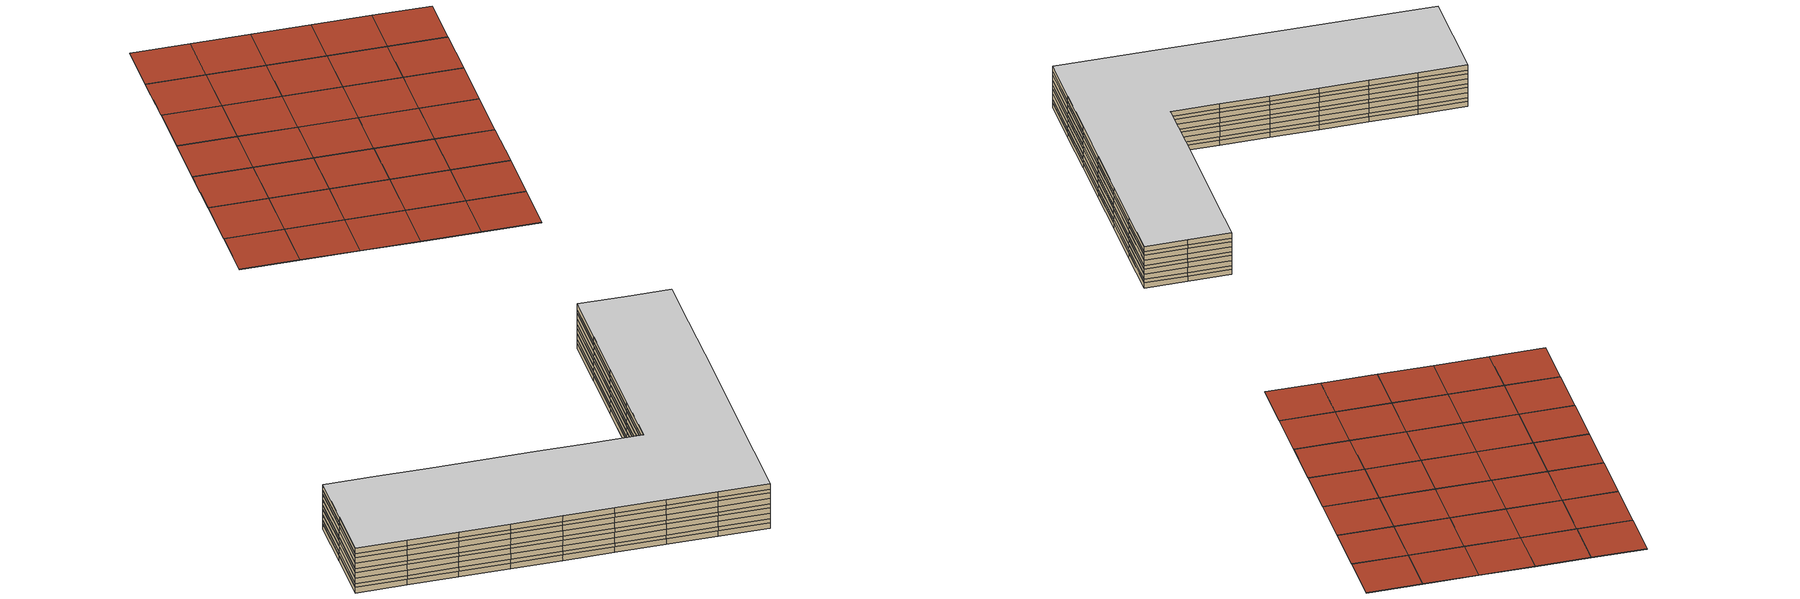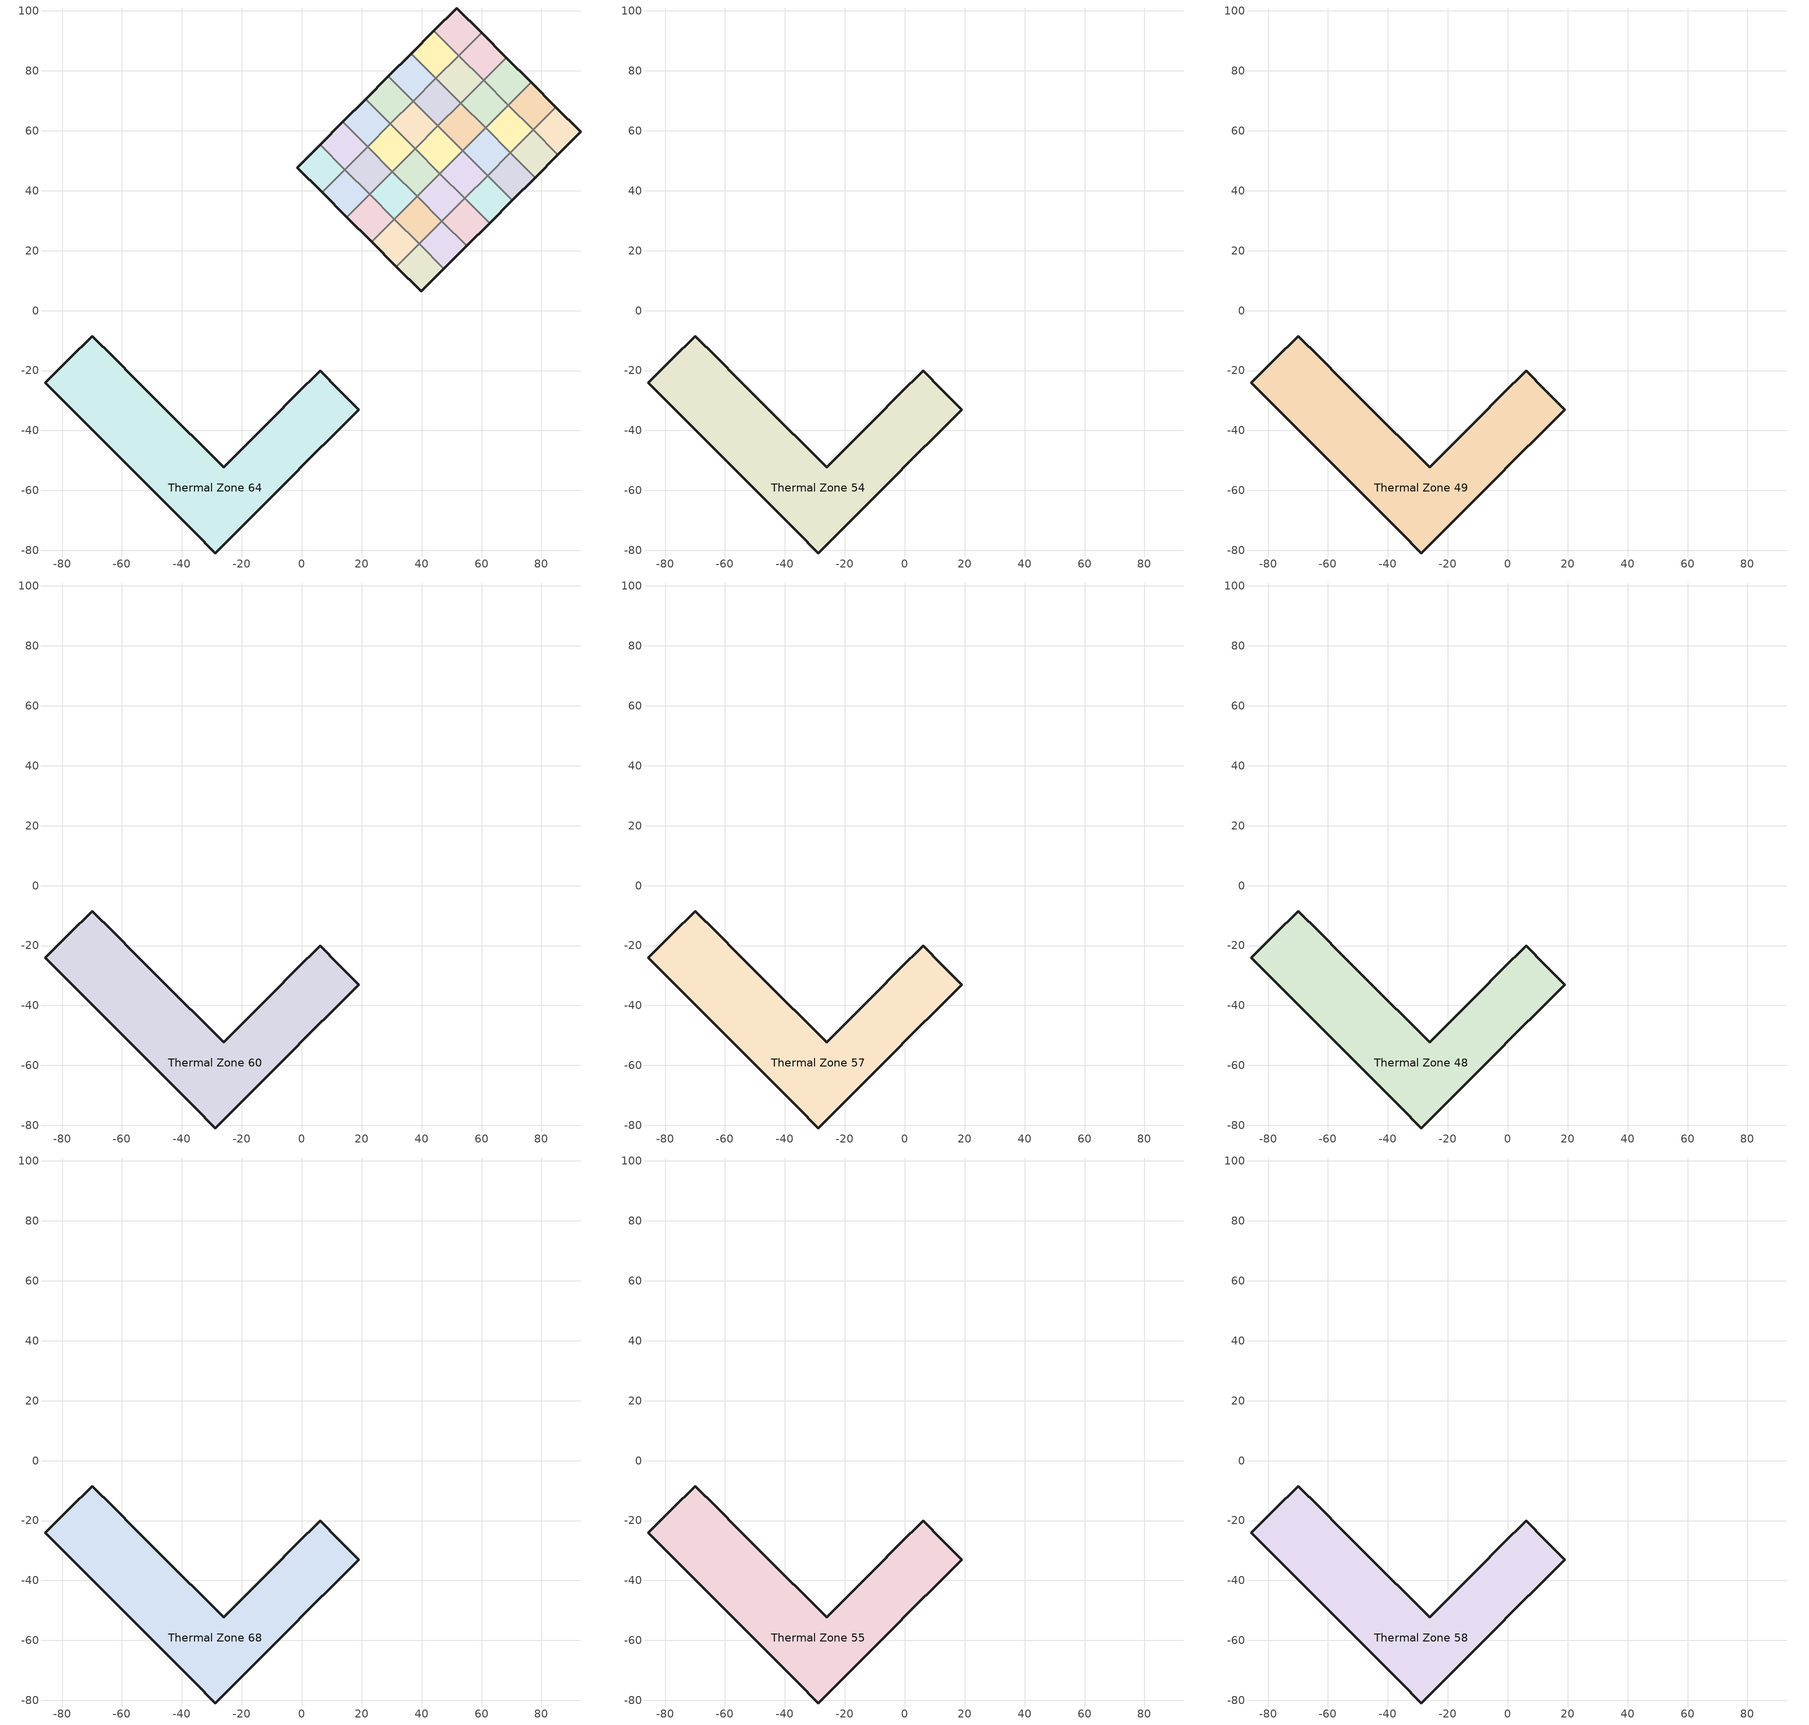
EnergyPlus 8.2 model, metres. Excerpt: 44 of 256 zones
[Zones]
Thermal Zone 10
 floor ground (ASHRAE 90.1-2004 ExtWall Mass ClimateZone 6): 60.67,76.84 68.94,68.57 61.34,60.96 53.06,69.24 z9.89
 wall to Thermal Zone 30 (ASHRAE 90.1-2004 ExtWall Mass ClimateZone 6 Reversed): 68.94,68.57 60.67,76.84 z9.89:9.99
 wall to Thermal Zone 34 (ASHRAE 90.1-2004 ExtWall Mass ClimateZone 6): 61.34,60.96 68.94,68.57 z9.89:9.99
 wall to Thermal Zone 27 (ASHRAE 90.1-2004 ExtWall Mass ClimateZone 6): 53.06,69.24 61.34,60.96 z9.89:9.99
 wall to Thermal Zone 36 (ASHRAE 90.1-2004 ExtWall Mass ClimateZone 6 Reversed): 60.67,76.84 53.06,69.24 z9.89:9.99
 roof outside (ASHRAE 90.1-2004 ExtWall Mass ClimateZone 6): 53.06,69.24 61.34,60.96 68.94,68.57 60.67,76.84 z9.99
Thermal Zone 11
 floor ground (ASHRAE 90.1-2004 ExtWall Mass ClimateZone 6): 21.3,70.57 29.58,62.3 21.97,54.69 13.7,62.97 z9.89
 wall outside (ASHRAE 90.1-2004 ExtWall Mass ClimateZone 6): 21.3,70.57 13.7,62.97 z9.89:9.99
 wall to Thermal Zone 20 (ASHRAE 90.1-2004 ExtWall Mass ClimateZone 6 Reversed): 29.58,62.3 21.3,70.57 z9.89:9.99
 wall to Thermal Zone 24 (ASHRAE 90.1-2004 ExtWall Mass ClimateZone 6): 21.97,54.69 29.58,62.3 z9.89:9.99
 wall to Thermal Zone 13 (ASHRAE 90.1-2004 ExtWall Mass ClimateZone 6): 13.7,62.97 21.97,54.69 z9.89:9.99
 roof outside (ASHRAE 90.1-2004 ExtWall Mass ClimateZone 6): 13.7,62.97 21.97,54.69 29.58,62.3 21.3,70.57 z9.99
Thermal Zone 12
 floor ground (ASHRAE 90.1-2004 ExtWall Mass ClimateZone 6): 51.72,101 60,92.72 52.39,85.12 44.12,93.39 z9.89
 wall outside (ASHRAE 90.1-2004 ExtWall Mass ClimateZone 6): 60,92.72 51.72,101 44.12,93.39 z9.89:9.99
 wall to Thermal Zone 32 (ASHRAE 90.1-2004 ExtWall Mass ClimateZone 6): 52.39,85.12 60,92.72 z9.89:9.99
 wall to Thermal Zone 14 (ASHRAE 90.1-2004 ExtWall Mass ClimateZone 6): 44.12,93.39 52.39,85.12 z9.89:9.99
 roof outside (ASHRAE 90.1-2004 ExtWall Mass ClimateZone 6): 44.12,93.39 52.39,85.12 60,92.72 51.72,101 z9.99
Thermal Zone 13
 floor ground (ASHRAE 90.1-2004 ExtWall Mass ClimateZone 6): 13.7,62.97 21.97,54.69 14.37,47.09 6.09,55.36 z9.89
 wall outside (ASHRAE 90.1-2004 ExtWall Mass ClimateZone 6): 13.7,62.97 6.09,55.36 z9.89:9.99
 wall to Thermal Zone 28 (ASHRAE 90.1-2004 ExtWall Mass ClimateZone 6): 14.37,47.09 21.97,54.69 z9.89:9.99
 wall to Thermal Zone 35 (ASHRAE 90.1-2004 ExtWall Mass ClimateZone 6): 6.09,55.36 14.37,47.09 z9.89:9.99
 roof outside (ASHRAE 90.1-2004 ExtWall Mass ClimateZone 6): 6.09,55.36 14.37,47.09 21.97,54.69 13.7,62.97 z9.99
Thermal Zone 14
 floor ground (ASHRAE 90.1-2004 ExtWall Mass ClimateZone 6): 44.12,93.39 52.39,85.12 44.79,77.51 36.51,85.79 z9.89
 wall outside (ASHRAE 90.1-2004 ExtWall Mass ClimateZone 6): 44.12,93.39 36.51,85.79 z9.89:9.99
 wall to Thermal Zone 36 (ASHRAE 90.1-2004 ExtWall Mass ClimateZone 6): 44.79,77.51 52.39,85.12 z9.89:9.99
 wall to Thermal Zone 21 (ASHRAE 90.1-2004 ExtWall Mass ClimateZone 6): 36.51,85.79 44.79,77.51 z9.89:9.99
 roof outside (ASHRAE 90.1-2004 ExtWall Mass ClimateZone 6): 36.51,85.79 44.79,77.51 52.39,85.12 44.12,93.39 z9.99
Thermal Zone 15
 floor ground (ASHRAE 90.1-2004 ExtWall Mass ClimateZone 6): 30.25,46.42 38.52,38.15 30.92,30.54 22.64,38.81 z9.89
 wall to Thermal Zone 40 (ASHRAE 90.1-2004 ExtWall Mass ClimateZone 6 Reversed): 38.52,38.15 30.25,46.42 z9.89:9.99
 wall to Thermal Zone 37 (ASHRAE 90.1-2004 ExtWall Mass ClimateZone 6): 30.92,30.54 38.52,38.15 z9.89:9.99
 wall to Thermal Zone 22 (ASHRAE 90.1-2004 ExtWall Mass ClimateZone 6): 22.64,38.81 30.92,30.54 z9.89:9.99
 wall to Thermal Zone 28 (ASHRAE 90.1-2004 ExtWall Mass ClimateZone 6 Reversed): 30.25,46.42 22.64,38.81 z9.89:9.99
 roof outside (ASHRAE 90.1-2004 ExtWall Mass ClimateZone 6): 22.64,38.81 30.92,30.54 38.52,38.15 30.25,46.42 z9.99
Thermal Zone 16
 floor ground (ASHRAE 90.1-2004 ExtWall Mass ClimateZone 6): 77.22,60.29 85.49,52.02 77.89,44.41 69.61,52.69 z9.89
 wall outside (ASHRAE 90.1-2004 ExtWall Mass ClimateZone 6): 77.89,44.41 85.49,52.02 z9.89:9.99
 wall to Thermal Zone 29 (ASHRAE 90.1-2004 ExtWall Mass ClimateZone 6 Reversed): 85.49,52.02 77.22,60.29 z9.89:9.99
 wall to Thermal Zone 18 (ASHRAE 90.1-2004 ExtWall Mass ClimateZone 6): 69.61,52.69 77.89,44.41 z9.89:9.99
 wall to Thermal Zone 34 (ASHRAE 90.1-2004 ExtWall Mass ClimateZone 6 Reversed): 77.22,60.29 69.61,52.69 z9.89:9.99
 roof outside (ASHRAE 90.1-2004 ExtWall Mass ClimateZone 6): 69.61,52.69 77.89,44.41 85.49,52.02 77.22,60.29 z9.99
Thermal Zone 17
 floor ground (ASHRAE 90.1-2004 ExtWall Mass ClimateZone 6): 76.55,76.17 84.82,67.9 77.22,60.29 68.94,68.57 z9.89
 wall outside (ASHRAE 90.1-2004 ExtWall Mass ClimateZone 6): 84.82,67.9 76.55,76.17 z9.89:9.99
 wall to Thermal Zone 29 (ASHRAE 90.1-2004 ExtWall Mass ClimateZone 6): 77.22,60.29 84.82,67.9 z9.89:9.99
 wall to Thermal Zone 34 (ASHRAE 90.1-2004 ExtWall Mass ClimateZone 6): 68.94,68.57 77.22,60.29 z9.89:9.99
 wall to Thermal Zone 30 (ASHRAE 90.1-2004 ExtWall Mass ClimateZone 6 Reversed): 76.55,76.17 68.94,68.57 z9.89:9.99
 roof outside (ASHRAE 90.1-2004 ExtWall Mass ClimateZone 6): 68.94,68.57 77.22,60.29 84.82,67.9 76.55,76.17 z9.99
Thermal Zone 18
 floor ground (ASHRAE 90.1-2004 ExtWall Mass ClimateZone 6): 69.61,52.69 77.89,44.41 70.28,36.81 62.01,45.08 z9.89
 wall outside (ASHRAE 90.1-2004 ExtWall Mass ClimateZone 6): 70.28,36.81 77.89,44.41 z9.89:9.99
 wall to Thermal Zone 25 (ASHRAE 90.1-2004 ExtWall Mass ClimateZone 6): 62.01,45.08 70.28,36.81 z9.89:9.99
 wall to Thermal Zone 31 (ASHRAE 90.1-2004 ExtWall Mass ClimateZone 6 Reversed): 69.61,52.69 62.01,45.08 z9.89:9.99
 roof outside (ASHRAE 90.1-2004 ExtWall Mass ClimateZone 6): 62.01,45.08 70.28,36.81 77.89,44.41 69.61,52.69 z9.99
Thermal Zone 19
 floor ground (ASHRAE 90.1-2004 ExtWall Mass ClimateZone 6): 30.92,30.54 39.19,22.27 31.59,14.66 23.31,22.93 z9.89
 wall outside (ASHRAE 90.1-2004 ExtWall Mass ClimateZone 6): 23.31,22.93 31.59,14.66 z9.89:9.99
 wall to Thermal Zone 37 (ASHRAE 90.1-2004 ExtWall Mass ClimateZone 6 Reversed): 39.19,22.27 30.92,30.54 z9.89:9.99
 wall to Thermal Zone 26 (ASHRAE 90.1-2004 ExtWall Mass ClimateZone 6): 31.59,14.66 39.19,22.27 z9.89:9.99
 wall to Thermal Zone 22 (ASHRAE 90.1-2004 ExtWall Mass ClimateZone 6 Reversed): 30.92,30.54 23.31,22.93 z9.89:9.99
 roof outside (ASHRAE 90.1-2004 ExtWall Mass ClimateZone 6): 23.31,22.93 31.59,14.66 39.19,22.27 30.92,30.54 z9.99
Thermal Zone 20
 floor ground (ASHRAE 90.1-2004 ExtWall Mass ClimateZone 6): 28.91,78.18 37.18,69.91 29.58,62.3 21.3,70.57 z9.89
 wall outside (ASHRAE 90.1-2004 ExtWall Mass ClimateZone 6): 28.91,78.18 21.3,70.57 z9.89:9.99
 wall to Thermal Zone 21 (ASHRAE 90.1-2004 ExtWall Mass ClimateZone 6 Reversed): 37.18,69.91 28.91,78.18 z9.89:9.99
 wall to Thermal Zone 39 (ASHRAE 90.1-2004 ExtWall Mass ClimateZone 6): 29.58,62.3 37.18,69.91 z9.89:9.99
 roof outside (ASHRAE 90.1-2004 ExtWall Mass ClimateZone 6): 21.3,70.57 29.58,62.3 37.18,69.91 28.91,78.18 z9.99
Thermal Zone 21
 floor ground (ASHRAE 90.1-2004 ExtWall Mass ClimateZone 6): 36.51,85.79 44.79,77.51 37.18,69.91 28.91,78.18 z9.89
 wall outside (ASHRAE 90.1-2004 ExtWall Mass ClimateZone 6): 36.51,85.79 28.91,78.18 z9.89:9.99
 wall to Thermal Zone 38 (ASHRAE 90.1-2004 ExtWall Mass ClimateZone 6): 37.18,69.91 44.79,77.51 z9.89:9.99
 roof outside (ASHRAE 90.1-2004 ExtWall Mass ClimateZone 6): 28.91,78.18 37.18,69.91 44.79,77.51 36.51,85.79 z9.99
Thermal Zone 22
 floor ground (ASHRAE 90.1-2004 ExtWall Mass ClimateZone 6): 22.64,38.81 30.92,30.54 23.31,22.93 15.04,31.21 z9.89
 wall outside (ASHRAE 90.1-2004 ExtWall Mass ClimateZone 6): 15.04,31.21 23.31,22.93 z9.89:9.99
 wall to Thermal Zone 41 (ASHRAE 90.1-2004 ExtWall Mass ClimateZone 6 Reversed): 22.64,38.81 15.04,31.21 z9.89:9.99
 roof outside (ASHRAE 90.1-2004 ExtWall Mass ClimateZone 6): 15.04,31.21 23.31,22.93 30.92,30.54 22.64,38.81 z9.99
Thermal Zone 23
 floor ground (ASHRAE 90.1-2004 ExtWall Mass ClimateZone 6): 53.73,53.36 62.01,45.08 54.4,37.48 46.13,45.75 z9.89
 wall to Thermal Zone 31 (ASHRAE 90.1-2004 ExtWall Mass ClimateZone 6 Reversed): 62.01,45.08 53.73,53.36 z9.89:9.99
 wall to Thermal Zone 25 (ASHRAE 90.1-2004 ExtWall Mass ClimateZone 6): 54.4,37.48 62.01,45.08 z9.89:9.99
 wall to Thermal Zone 33 (ASHRAE 90.1-2004 ExtWall Mass ClimateZone 6): 46.13,45.75 54.4,37.48 z9.89:9.99
 wall to Thermal Zone 44 (ASHRAE 90.1-2004 ExtWall Mass ClimateZone 6 Reversed): 53.73,53.36 46.13,45.75 z9.89:9.99
 roof outside (ASHRAE 90.1-2004 ExtWall Mass ClimateZone 6): 46.13,45.75 54.4,37.48 62.01,45.08 53.73,53.36 z9.99
Thermal Zone 24
 floor ground (ASHRAE 90.1-2004 ExtWall Mass ClimateZone 6): 29.58,62.3 37.85,54.03 30.25,46.42 21.97,54.69 z9.89
 wall to Thermal Zone 39 (ASHRAE 90.1-2004 ExtWall Mass ClimateZone 6 Reversed): 37.85,54.03 29.58,62.3 z9.89:9.99
 wall to Thermal Zone 40 (ASHRAE 90.1-2004 ExtWall Mass ClimateZone 6): 30.25,46.42 37.85,54.03 z9.89:9.99
 wall to Thermal Zone 28 (ASHRAE 90.1-2004 ExtWall Mass ClimateZone 6): 21.97,54.69 30.25,46.42 z9.89:9.99
 roof outside (ASHRAE 90.1-2004 ExtWall Mass ClimateZone 6): 21.97,54.69 30.25,46.42 37.85,54.03 29.58,62.3 z9.99
Thermal Zone 25
 floor ground (ASHRAE 90.1-2004 ExtWall Mass ClimateZone 6): 62.01,45.08 70.28,36.81 62.68,29.2 54.4,37.48 z9.89
 wall outside (ASHRAE 90.1-2004 ExtWall Mass ClimateZone 6): 62.68,29.2 70.28,36.81 z9.89:9.99
 wall to Thermal Zone 42 (ASHRAE 90.1-2004 ExtWall Mass ClimateZone 6): 54.4,37.48 62.68,29.2 z9.89:9.99
 roof outside (ASHRAE 90.1-2004 ExtWall Mass ClimateZone 6): 54.4,37.48 62.68,29.2 70.28,36.81 62.01,45.08 z9.99
Thermal Zone 26
 floor ground (ASHRAE 90.1-2004 ExtWall Mass ClimateZone 6): 39.19,22.27 47.47,13.99 39.86,6.39 31.59,14.66 z9.89
 wall outside (ASHRAE 90.1-2004 ExtWall Mass ClimateZone 6): 31.59,14.66 39.86,6.39 47.47,13.99 z9.89:9.99
 wall to Thermal Zone 43 (ASHRAE 90.1-2004 ExtWall Mass ClimateZone 6 Reversed): 47.47,13.99 39.19,22.27 z9.89:9.99
 roof outside (ASHRAE 90.1-2004 ExtWall Mass ClimateZone 6): 31.59,14.66 39.86,6.39 47.47,13.99 39.19,22.27 z9.99
Thermal Zone 27
 floor ground (ASHRAE 90.1-2004 ExtWall Mass ClimateZone 6): 53.06,69.24 61.34,60.96 53.73,53.36 45.46,61.63 z9.89
 wall to Thermal Zone 31 (ASHRAE 90.1-2004 ExtWall Mass ClimateZone 6): 53.73,53.36 61.34,60.96 z9.89:9.99
 wall to Thermal Zone 44 (ASHRAE 90.1-2004 ExtWall Mass ClimateZone 6): 45.46,61.63 53.73,53.36 z9.89:9.99
 wall to Thermal Zone 38 (ASHRAE 90.1-2004 ExtWall Mass ClimateZone 6 Reversed): 53.06,69.24 45.46,61.63 z9.89:9.99
 roof outside (ASHRAE 90.1-2004 ExtWall Mass ClimateZone 6): 45.46,61.63 53.73,53.36 61.34,60.96 53.06,69.24 z9.99
Thermal Zone 28
 floor ground (ASHRAE 90.1-2004 ExtWall Mass ClimateZone 6): 21.97,54.69 30.25,46.42 22.64,38.81 14.37,47.09 z9.89
 wall to Thermal Zone 41 (ASHRAE 90.1-2004 ExtWall Mass ClimateZone 6): 14.37,47.09 22.64,38.81 z9.89:9.99
 roof outside (ASHRAE 90.1-2004 ExtWall Mass ClimateZone 6): 14.37,47.09 22.64,38.81 30.25,46.42 21.97,54.69 z9.99
Thermal Zone 29
 floor ground (ASHRAE 90.1-2004 ExtWall Mass ClimateZone 6): 84.82,67.9 93.1,59.62 85.49,52.02 77.22,60.29 z9.89
 wall outside (ASHRAE 90.1-2004 ExtWall Mass ClimateZone 6): 85.49,52.02 93.1,59.62 84.82,67.9 z9.89:9.99
 roof outside (ASHRAE 90.1-2004 ExtWall Mass ClimateZone 6): 77.22,60.29 85.49,52.02 93.1,59.62 84.82,67.9 z9.99
Thermal Zone 30
 floor ground (ASHRAE 90.1-2004 ExtWall Mass ClimateZone 6): 68.27,84.45 76.55,76.17 68.94,68.57 60.67,76.84 z9.89
 wall outside (ASHRAE 90.1-2004 ExtWall Mass ClimateZone 6): 76.55,76.17 68.27,84.45 z9.89:9.99
 wall to Thermal Zone 32 (ASHRAE 90.1-2004 ExtWall Mass ClimateZone 6 Reversed): 68.27,84.45 60.67,76.84 z9.89:9.99
 roof outside (ASHRAE 90.1-2004 ExtWall Mass ClimateZone 6): 60.67,76.84 68.94,68.57 76.55,76.17 68.27,84.45 z9.99
Thermal Zone 31
 floor ground (ASHRAE 90.1-2004 ExtWall Mass ClimateZone 6): 61.34,60.96 69.61,52.69 62.01,45.08 53.73,53.36 z9.89
 wall to Thermal Zone 34 (ASHRAE 90.1-2004 ExtWall Mass ClimateZone 6 Reversed): 69.61,52.69 61.34,60.96 z9.89:9.99
 roof outside (ASHRAE 90.1-2004 ExtWall Mass ClimateZone 6): 53.73,53.36 62.01,45.08 69.61,52.69 61.34,60.96 z9.99
Thermal Zone 32
 floor ground (ASHRAE 90.1-2004 ExtWall Mass ClimateZone 6): 60,92.72 68.27,84.45 60.67,76.84 52.39,85.12 z9.89
 wall outside (ASHRAE 90.1-2004 ExtWall Mass ClimateZone 6): 68.27,84.45 60,92.72 z9.89:9.99
 wall to Thermal Zone 36 (ASHRAE 90.1-2004 ExtWall Mass ClimateZone 6): 52.39,85.12 60.67,76.84 z9.89:9.99
 roof outside (ASHRAE 90.1-2004 ExtWall Mass ClimateZone 6): 52.39,85.12 60.67,76.84 68.27,84.45 60,92.72 z9.99
Thermal Zone 33
 floor ground (ASHRAE 90.1-2004 ExtWall Mass ClimateZone 6): 46.13,45.75 54.4,37.48 46.8,29.87 38.52,38.15 z9.89
 wall to Thermal Zone 42 (ASHRAE 90.1-2004 ExtWall Mass ClimateZone 6): 46.8,29.87 54.4,37.48 z9.89:9.99
 wall to Thermal Zone 37 (ASHRAE 90.1-2004 ExtWall Mass ClimateZone 6): 38.52,38.15 46.8,29.87 z9.89:9.99
 wall to Thermal Zone 40 (ASHRAE 90.1-2004 ExtWall Mass ClimateZone 6 Reversed): 46.13,45.75 38.52,38.15 z9.89:9.99
 roof outside (ASHRAE 90.1-2004 ExtWall Mass ClimateZone 6): 38.52,38.15 46.8,29.87 54.4,37.48 46.13,45.75 z9.99
Thermal Zone 34
 floor ground (ASHRAE 90.1-2004 ExtWall Mass ClimateZone 6): 68.94,68.57 77.22,60.29 69.61,52.69 61.34,60.96 z9.89
 roof outside (ASHRAE 90.1-2004 ExtWall Mass ClimateZone 6): 61.34,60.96 69.61,52.69 77.22,60.29 68.94,68.57 z9.99
Thermal Zone 35
 floor ground (ASHRAE 90.1-2004 ExtWall Mass ClimateZone 6): 6.09,55.36 14.37,47.09 6.76,39.48 -1.51,47.76 z9.89
 wall outside (ASHRAE 90.1-2004 ExtWall Mass ClimateZone 6): 6.09,55.36 -1.51,47.76 6.76,39.48 z9.89:9.99
 wall to Thermal Zone 41 (ASHRAE 90.1-2004 ExtWall Mass ClimateZone 6): 6.76,39.48 14.37,47.09 z9.89:9.99
 roof outside (ASHRAE 90.1-2004 ExtWall Mass ClimateZone 6): -1.51,47.76 6.76,39.48 14.37,47.09 6.09,55.36 z9.99
Thermal Zone 36
 floor ground (ASHRAE 90.1-2004 ExtWall Mass ClimateZone 6): 52.39,85.12 60.67,76.84 53.06,69.24 44.79,77.51 z9.89
 wall to Thermal Zone 38 (ASHRAE 90.1-2004 ExtWall Mass ClimateZone 6): 44.79,77.51 53.06,69.24 z9.89:9.99
 roof outside (ASHRAE 90.1-2004 ExtWall Mass ClimateZone 6): 44.79,77.51 53.06,69.24 60.67,76.84 52.39,85.12 z9.99
Thermal Zone 37
 floor ground (ASHRAE 90.1-2004 ExtWall Mass ClimateZone 6): 38.52,38.15 46.8,29.87 39.19,22.27 30.92,30.54 z9.89
 wall to Thermal Zone 43 (ASHRAE 90.1-2004 ExtWall Mass ClimateZone 6): 39.19,22.27 46.8,29.87 z9.89:9.99
 roof outside (ASHRAE 90.1-2004 ExtWall Mass ClimateZone 6): 30.92,30.54 39.19,22.27 46.8,29.87 38.52,38.15 z9.99
Thermal Zone 38
 floor ground (ASHRAE 90.1-2004 ExtWall Mass ClimateZone 6): 44.79,77.51 53.06,69.24 45.46,61.63 37.18,69.91 z9.89
 wall to Thermal Zone 39 (ASHRAE 90.1-2004 ExtWall Mass ClimateZone 6): 37.18,69.91 45.46,61.63 z9.89:9.99
 roof outside (ASHRAE 90.1-2004 ExtWall Mass ClimateZone 6): 37.18,69.91 45.46,61.63 53.06,69.24 44.79,77.51 z9.99
Thermal Zone 39
 floor ground (ASHRAE 90.1-2004 ExtWall Mass ClimateZone 6): 37.18,69.91 45.46,61.63 37.85,54.03 29.58,62.3 z9.89
 wall to Thermal Zone 44 (ASHRAE 90.1-2004 ExtWall Mass ClimateZone 6): 37.85,54.03 45.46,61.63 z9.89:9.99
 roof outside (ASHRAE 90.1-2004 ExtWall Mass ClimateZone 6): 29.58,62.3 37.85,54.03 45.46,61.63 37.18,69.91 z9.99
Thermal Zone 40
 floor ground (ASHRAE 90.1-2004 ExtWall Mass ClimateZone 6): 37.85,54.03 46.13,45.75 38.52,38.15 30.25,46.42 z9.89
 wall to Thermal Zone 44 (ASHRAE 90.1-2004 ExtWall Mass ClimateZone 6 Reversed): 46.13,45.75 37.85,54.03 z9.89:9.99
 roof outside (ASHRAE 90.1-2004 ExtWall Mass ClimateZone 6): 30.25,46.42 38.52,38.15 46.13,45.75 37.85,54.03 z9.99
Thermal Zone 41
 floor ground (ASHRAE 90.1-2004 ExtWall Mass ClimateZone 6): 14.37,47.09 22.64,38.81 15.04,31.21 6.76,39.48 z9.89
 wall outside (ASHRAE 90.1-2004 ExtWall Mass ClimateZone 6): 6.76,39.48 15.04,31.21 z9.89:9.99
 roof outside (ASHRAE 90.1-2004 ExtWall Mass ClimateZone 6): 6.76,39.48 15.04,31.21 22.64,38.81 14.37,47.09 z9.99
Thermal Zone 42
 floor ground (ASHRAE 90.1-2004 ExtWall Mass ClimateZone 6): 54.4,37.48 62.68,29.2 55.07,21.6 46.8,29.87 z9.89
 wall outside (ASHRAE 90.1-2004 ExtWall Mass ClimateZone 6): 55.07,21.6 62.68,29.2 z9.89:9.99
 wall to Thermal Zone 43 (ASHRAE 90.1-2004 ExtWall Mass ClimateZone 6): 46.8,29.87 55.07,21.6 z9.89:9.99
 roof outside (ASHRAE 90.1-2004 ExtWall Mass ClimateZone 6): 46.8,29.87 55.07,21.6 62.68,29.2 54.4,37.48 z9.99
Thermal Zone 43
 floor ground (ASHRAE 90.1-2004 ExtWall Mass ClimateZone 6): 46.8,29.87 55.07,21.6 47.47,13.99 39.19,22.27 z9.89
 wall outside (ASHRAE 90.1-2004 ExtWall Mass ClimateZone 6): 47.47,13.99 55.07,21.6 z9.89:9.99
 roof outside (ASHRAE 90.1-2004 ExtWall Mass ClimateZone 6): 39.19,22.27 47.47,13.99 55.07,21.6 46.8,29.87 z9.99
Thermal Zone 44
 floor ground (ASHRAE 90.1-2004 ExtWall Mass ClimateZone 6): 45.46,61.63 53.73,53.36 46.13,45.75 37.85,54.03 z9.89
 roof outside (ASHRAE 90.1-2004 ExtWall Mass ClimateZone 6): 37.85,54.03 46.13,45.75 53.73,53.36 45.46,61.63 z9.99
Thermal Zone 64
 floor to Thermal Zone 47 (ASHRAE 90.1-2004 ExtWall Mass ClimateZone 6 Reversed): -85.59,-24.13 -77.77,-16.3 -69.94,-8.48 -62.64,-15.79 -55.33,-23.09 -48.03,-30.4 -40.72,-37.7 -33.42,-45.01 -26.11,-52.31 -18.06,-44.26 -10,-36.21 -1.95,-28.15 6.1,-20.1 12.57,-26.57 19.03,-33.03 11.05,-41.01 3.08,-48.98 -4.9,-56.96 -12.87,-64.94 -20.85,-72.91 -28.83,-80.89 -35.92,-73.79 -43.02,-66.7 -50.11,-59.6 -57.21,-52.51 -64.3,-45.41 -71.4,-38.32 -78.49,-31.22 z9.99
 wall outside (ASHRAE 90.1-2004 ExtWall Mass ClimateZone 6): -77.77,-16.3 -85.59,-24.13 -78.49,-31.22 -71.4,-38.32 -64.3,-45.41 -57.21,-52.51 -50.11,-59.6 -43.02,-66.7 -35.92,-73.79 -28.83,-80.89 -20.85,-72.91 -12.87,-64.94 -4.9,-56.96 3.08,-48.98 11.05,-41.01 19.03,-33.03 12.57,-26.57 6.1,-20.1 -1.95,-28.15 -10,-36.21 -18.06,-44.26 -26.11,-52.31 -33.42,-45.01 -40.72,-37.7 -48.03,-30.4 -55.33,-23.09 -62.64,-15.79 -69.94,-8.48 -77.77,-16.3 z9.99:11.24
Thermal Zone 54
 floor to Thermal Zone 64 (ASHRAE 90.1-2004 ExtWall Mass ClimateZone 6 Reversed): -85.59,-24.13 -77.77,-16.3 -69.94,-8.48 -62.64,-15.79 -55.33,-23.09 -48.03,-30.4 -40.72,-37.7 -33.42,-45.01 -26.11,-52.31 -18.06,-44.26 -10,-36.21 -1.95,-28.15 6.1,-20.1 12.57,-26.57 19.03,-33.03 11.05,-41.01 3.08,-48.98 -4.9,-56.96 -12.87,-64.94 -20.85,-72.91 -28.83,-80.89 -35.92,-73.79 -43.02,-66.7 -50.11,-59.6 -57.21,-52.51 -64.3,-45.41 -71.4,-38.32 -78.49,-31.22 z11.24
 wall outside (ASHRAE 90.1-2004 ExtWall Mass ClimateZone 6): -77.77,-16.3 -85.59,-24.13 -78.49,-31.22 -71.4,-38.32 -64.3,-45.41 -57.21,-52.51 -50.11,-59.6 -43.02,-66.7 -35.92,-73.79 -28.83,-80.89 -20.85,-72.91 -12.87,-64.94 -4.9,-56.96 3.08,-48.98 11.05,-41.01 19.03,-33.03 12.57,-26.57 6.1,-20.1 -1.95,-28.15 -10,-36.21 -18.06,-44.26 -26.11,-52.31 -33.42,-45.01 -40.72,-37.7 -48.03,-30.4 -55.33,-23.09 -62.64,-15.79 -69.94,-8.48 -77.77,-16.3 z11.24:12.07
Thermal Zone 49
 floor to Thermal Zone 54 (ASHRAE 90.1-2004 ExtWall Mass ClimateZone 6 Reversed): -85.59,-24.13 -77.77,-16.3 -69.94,-8.48 -62.64,-15.79 -55.33,-23.09 -48.03,-30.4 -40.72,-37.7 -33.42,-45.01 -26.11,-52.31 -18.06,-44.26 -10,-36.21 -1.95,-28.15 6.1,-20.1 12.57,-26.57 19.03,-33.03 11.05,-41.01 3.08,-48.98 -4.9,-56.96 -12.87,-64.94 -20.85,-72.91 -28.83,-80.89 -35.92,-73.79 -43.02,-66.7 -50.11,-59.6 -57.21,-52.51 -64.3,-45.41 -71.4,-38.32 -78.49,-31.22 z12.07
 wall outside (ASHRAE 90.1-2004 ExtWall Mass ClimateZone 6): -77.77,-16.3 -85.59,-24.13 -78.49,-31.22 -71.4,-38.32 -64.3,-45.41 -57.21,-52.51 -50.11,-59.6 -43.02,-66.7 -35.92,-73.79 -28.83,-80.89 -20.85,-72.91 -12.87,-64.94 -4.9,-56.96 3.08,-48.98 11.05,-41.01 19.03,-33.03 12.57,-26.57 6.1,-20.1 -1.95,-28.15 -10,-36.21 -18.06,-44.26 -26.11,-52.31 -33.42,-45.01 -40.72,-37.7 -48.03,-30.4 -55.33,-23.09 -62.64,-15.79 -69.94,-8.48 -77.77,-16.3 z12.07:13.32
Thermal Zone 60
 floor to Thermal Zone 49 (ASHRAE 90.1-2004 ExtWall Mass ClimateZone 6 Reversed): -85.59,-24.13 -77.77,-16.3 -69.94,-8.48 -62.64,-15.79 -55.33,-23.09 -48.03,-30.4 -40.72,-37.7 -33.42,-45.01 -26.11,-52.31 -18.06,-44.26 -10,-36.21 -1.95,-28.15 6.1,-20.1 12.57,-26.57 19.03,-33.03 11.05,-41.01 3.08,-48.98 -4.9,-56.96 -12.87,-64.94 -20.85,-72.91 -28.83,-80.89 -35.92,-73.79 -43.02,-66.7 -50.11,-59.6 -57.21,-52.51 -64.3,-45.41 -71.4,-38.32 -78.49,-31.22 z13.32
 wall outside (ASHRAE 90.1-2004 ExtWall Mass ClimateZone 6): -77.77,-16.3 -85.59,-24.13 -78.49,-31.22 -71.4,-38.32 -64.3,-45.41 -57.21,-52.51 -50.11,-59.6 -43.02,-66.7 -35.92,-73.79 -28.83,-80.89 -20.85,-72.91 -12.87,-64.94 -4.9,-56.96 3.08,-48.98 11.05,-41.01 19.03,-33.03 12.57,-26.57 6.1,-20.1 -1.95,-28.15 -10,-36.21 -18.06,-44.26 -26.11,-52.31 -33.42,-45.01 -40.72,-37.7 -48.03,-30.4 -55.33,-23.09 -62.64,-15.79 -69.94,-8.48 -77.77,-16.3 z13.32:14.57
Thermal Zone 57
 floor to Thermal Zone 60 (ASHRAE 90.1-2004 ExtWall Mass ClimateZone 6 Reversed): -85.59,-24.13 -77.77,-16.3 -69.94,-8.48 -62.64,-15.79 -55.33,-23.09 -48.03,-30.4 -40.72,-37.7 -33.42,-45.01 -26.11,-52.31 -18.06,-44.26 -10,-36.21 -1.95,-28.15 6.1,-20.1 12.57,-26.57 19.03,-33.03 11.05,-41.01 3.08,-48.98 -4.9,-56.96 -12.87,-64.94 -20.85,-72.91 -28.83,-80.89 -35.92,-73.79 -43.02,-66.7 -50.11,-59.6 -57.21,-52.51 -64.3,-45.41 -71.4,-38.32 -78.49,-31.22 z14.57
 wall outside (ASHRAE 90.1-2004 ExtWall Mass ClimateZone 6): -77.77,-16.3 -85.59,-24.13 -78.49,-31.22 -71.4,-38.32 -64.3,-45.41 -57.21,-52.51 -50.11,-59.6 -43.02,-66.7 -35.92,-73.79 -28.83,-80.89 -20.85,-72.91 -12.87,-64.94 -4.9,-56.96 3.08,-48.98 11.05,-41.01 19.03,-33.03 12.57,-26.57 6.1,-20.1 -1.95,-28.15 -10,-36.21 -18.06,-44.26 -26.11,-52.31 -33.42,-45.01 -40.72,-37.7 -48.03,-30.4 -55.33,-23.09 -62.64,-15.79 -69.94,-8.48 -77.77,-16.3 z14.57:15.4
Thermal Zone 48
 floor to Thermal Zone 57 (ASHRAE 90.1-2004 ExtWall Mass ClimateZone 6 Reversed): -85.59,-24.13 -77.77,-16.3 -69.94,-8.48 -62.64,-15.79 -55.33,-23.09 -48.03,-30.4 -40.72,-37.7 -33.42,-45.01 -26.11,-52.31 -18.06,-44.26 -10,-36.21 -1.95,-28.15 6.1,-20.1 12.57,-26.57 19.03,-33.03 11.05,-41.01 3.08,-48.98 -4.9,-56.96 -12.87,-64.94 -20.85,-72.91 -28.83,-80.89 -35.92,-73.79 -43.02,-66.7 -50.11,-59.6 -57.21,-52.51 -64.3,-45.41 -71.4,-38.32 -78.49,-31.22 z15.4
 wall outside (ASHRAE 90.1-2004 ExtWall Mass ClimateZone 6): -77.77,-16.3 -85.59,-24.13 -78.49,-31.22 -71.4,-38.32 -64.3,-45.41 -57.21,-52.51 -50.11,-59.6 -43.02,-66.7 -35.92,-73.79 -28.83,-80.89 -20.85,-72.91 -12.87,-64.94 -4.9,-56.96 3.08,-48.98 11.05,-41.01 19.03,-33.03 12.57,-26.57 6.1,-20.1 -1.95,-28.15 -10,-36.21 -18.06,-44.26 -26.11,-52.31 -33.42,-45.01 -40.72,-37.7 -48.03,-30.4 -55.33,-23.09 -62.64,-15.79 -69.94,-8.48 -77.77,-16.3 z15.4:16.65
Thermal Zone 68
 floor to Thermal Zone 48 (ASHRAE 90.1-2004 ExtWall Mass ClimateZone 6 Reversed): -85.59,-24.13 -77.77,-16.3 -69.94,-8.48 -62.64,-15.79 -55.33,-23.09 -48.03,-30.4 -40.72,-37.7 -33.42,-45.01 -26.11,-52.31 -18.06,-44.26 -10,-36.21 -1.95,-28.15 6.1,-20.1 12.57,-26.57 19.03,-33.03 11.05,-41.01 3.08,-48.98 -4.9,-56.96 -12.87,-64.94 -20.85,-72.91 -28.83,-80.89 -35.92,-73.79 -43.02,-66.7 -50.11,-59.6 -57.21,-52.51 -64.3,-45.41 -71.4,-38.32 -78.49,-31.22 z16.65
 wall outside (ASHRAE 90.1-2004 ExtWall Mass ClimateZone 6): -77.77,-16.3 -85.59,-24.13 -78.49,-31.22 -71.4,-38.32 -64.3,-45.41 -57.21,-52.51 -50.11,-59.6 -43.02,-66.7 -35.92,-73.79 -28.83,-80.89 -20.85,-72.91 -12.87,-64.94 -4.9,-56.96 3.08,-48.98 11.05,-41.01 19.03,-33.03 12.57,-26.57 6.1,-20.1 -1.95,-28.15 -10,-36.21 -18.06,-44.26 -26.11,-52.31 -33.42,-45.01 -40.72,-37.7 -48.03,-30.4 -55.33,-23.09 -62.64,-15.79 -69.94,-8.48 -77.77,-16.3 z16.65:17.9
Thermal Zone 55
 floor to Thermal Zone 68 (ASHRAE 90.1-2004 ExtWall Mass ClimateZone 6 Reversed): -85.59,-24.13 -77.77,-16.3 -69.94,-8.48 -62.64,-15.79 -55.33,-23.09 -48.03,-30.4 -40.72,-37.7 -33.42,-45.01 -26.11,-52.31 -18.06,-44.26 -10,-36.21 -1.95,-28.15 6.1,-20.1 12.57,-26.57 19.03,-33.03 11.05,-41.01 3.08,-48.98 -4.9,-56.96 -12.87,-64.94 -20.85,-72.91 -28.83,-80.89 -35.92,-73.79 -43.02,-66.7 -50.11,-59.6 -57.21,-52.51 -64.3,-45.41 -71.4,-38.32 -78.49,-31.22 z17.9
 wall outside (ASHRAE 90.1-2004 ExtWall Mass ClimateZone 6): -77.77,-16.3 -85.59,-24.13 -78.49,-31.22 -71.4,-38.32 -64.3,-45.41 -57.21,-52.51 -50.11,-59.6 -43.02,-66.7 -35.92,-73.79 -28.83,-80.89 -20.85,-72.91 -12.87,-64.94 -4.9,-56.96 3.08,-48.98 11.05,-41.01 19.03,-33.03 12.57,-26.57 6.1,-20.1 -1.95,-28.15 -10,-36.21 -18.06,-44.26 -26.11,-52.31 -33.42,-45.01 -40.72,-37.7 -48.03,-30.4 -55.33,-23.09 -62.64,-15.79 -69.94,-8.48 -77.77,-16.3 z17.9:18.73
Thermal Zone 58
 floor to Thermal Zone 55 (ASHRAE 90.1-2004 ExtWall Mass ClimateZone 6 Reversed): -85.59,-24.13 -77.77,-16.3 -69.94,-8.48 -62.64,-15.79 -55.33,-23.09 -48.03,-30.4 -40.72,-37.7 -33.42,-45.01 -26.11,-52.31 -18.06,-44.26 -10,-36.21 -1.95,-28.15 6.1,-20.1 12.57,-26.57 19.03,-33.03 11.05,-41.01 3.08,-48.98 -4.9,-56.96 -12.87,-64.94 -20.85,-72.91 -28.83,-80.89 -35.92,-73.79 -43.02,-66.7 -50.11,-59.6 -57.21,-52.51 -64.3,-45.41 -71.4,-38.32 -78.49,-31.22 z18.73
 wall outside (ASHRAE 90.1-2004 ExtWall Mass ClimateZone 6): -77.77,-16.3 -85.59,-24.13 -78.49,-31.22 -71.4,-38.32 -64.3,-45.41 -57.21,-52.51 -50.11,-59.6 -43.02,-66.7 -35.92,-73.79 -28.83,-80.89 -20.85,-72.91 -12.87,-64.94 -4.9,-56.96 3.08,-48.98 11.05,-41.01 19.03,-33.03 12.57,-26.57 6.1,-20.1 -1.95,-28.15 -10,-36.21 -18.06,-44.26 -26.11,-52.31 -33.42,-45.01 -40.72,-37.7 -48.03,-30.4 -55.33,-23.09 -62.64,-15.79 -69.94,-8.48 -77.77,-16.3 z18.73:19.98
 ceiling to Thermal Zone 61 (ASHRAE 90.1-2004 ExtWall Mass ClimateZone 6): -78.49,-31.22 -71.4,-38.32 -64.3,-45.41 -57.21,-52.51 -50.11,-59.6 -43.02,-66.7 -35.92,-73.79 -28.83,-80.89 -20.85,-72.91 -12.87,-64.94 -4.9,-56.96 3.08,-48.98 11.05,-41.01 19.03,-33.03 12.57,-26.57 6.1,-20.1 -1.95,-28.15 -10,-36.21 -18.06,-44.26 -26.11,-52.31 -33.42,-45.01 -40.72,-37.7 -48.03,-30.4 -55.33,-23.09 -62.64,-15.79 -69.94,-8.48 -77.77,-16.3 -85.59,-24.13 z19.98
[Building]
Building 1: North Axis {deg}=0; Solar Distribution=FullExteriorWithReflections
[Material] Thermal Absorptance=0.9
Name | Roughness | Thickness {m} | Conductivity {W/m-K} | Density {kg/m3} | Specific Heat {J/kg-K} | Solar Absorptance | Visible Absorptance
1/2IN Gypsum | Smooth | 0.0127 | 0.16 | 784.9 | 830 | 0.4 | 0.4
1IN Stucco | Smooth | 0.0253 | 0.6918 | 1858 | 837 | 0.92 | 0.92
8IN CONCRETE HW RefBldg | Rough | 0.2032 | 1.311 | 2240 | 836.8 | 0.7 | 0.7
Mass NonRes Wall Insulation-1.69 | MediumRough | 0.0623673 | 0.049 | 265 | 836.8 | 0.7 | 0.7
[Construction]
ASHRAE 90.1-2004 ExtWall Mass ClimateZone 6: 1IN Stucco, 8IN CONCRETE HW RefBldg, Mass NonRes Wall Insulation-1.69, 1/2IN Gypsum
ASHRAE 90.1-2004 ExtWall Mass ClimateZone 6 Reversed: 1/2IN Gypsum, Mass NonRes Wall Insulation-1.69, 8IN CONCRETE HW RefBldg, 1IN Stucco
[Zone]
Thermal Zone 10; Thermal Zone 11; Thermal Zone 12; Thermal Zone 13; Thermal Zone 14; Thermal Zone 15; Thermal Zone 16; Thermal Zone 17; Thermal Zone 18; Thermal Zone 19; Thermal Zone 20; Thermal Zone 21; Thermal Zone 22; Thermal Zone 23; Thermal Zone 24; Thermal Zone 25; Thermal Zone 26; Thermal Zone 27; Thermal Zone 28; Thermal Zone 29; Thermal Zone 30; Thermal Zone 31; Thermal Zone 32; Thermal Zone 33; Thermal Zone 34; Thermal Zone 35; Thermal Zone 36; Thermal Zone 37; Thermal Zone 38; Thermal Zone 39; Thermal Zone 40; Thermal Zone 41; Thermal Zone 42; Thermal Zone 43; Thermal Zone 44; Thermal Zone 48; Thermal Zone 49; Thermal Zone 54; Thermal Zone 55; Thermal Zone 57; Thermal Zone 58; Thermal Zone 60; Thermal Zone 64; Thermal Zone 68
